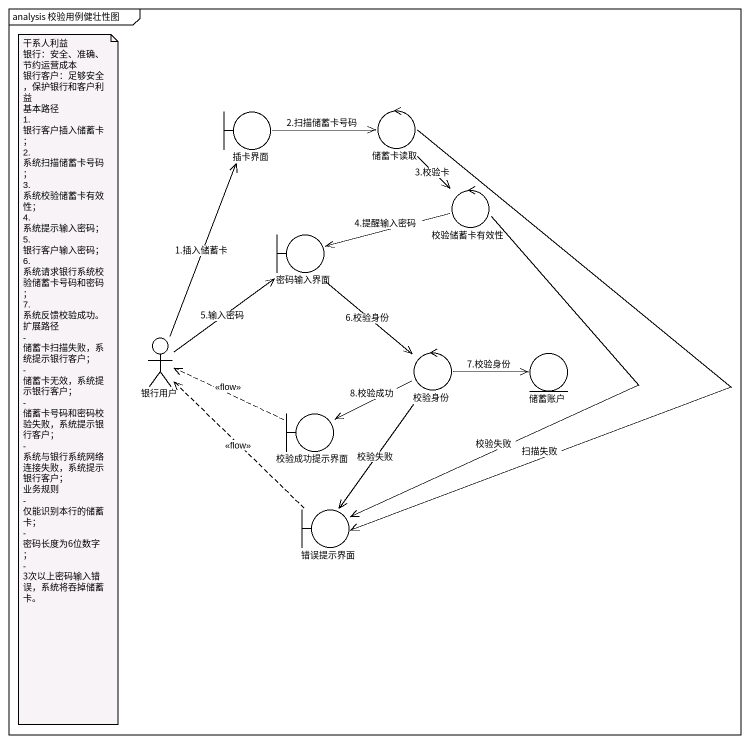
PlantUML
@startuml
mainframe analysis 校验用例健壮性图
boundary 插卡界面
control 储蓄卡读取
control 校验储蓄卡有效性
boundary 密码输入界面
actor 银行用户
control 校验身份
entity 储蓄账户
boundary 校验成功提示界面
boundary 错误提示界面
插卡界面 -right-> 储蓄卡读取 : 2.扫描储蓄卡号码
储蓄卡读取 --> 校验储蓄卡有效性 : 3.校验卡
储蓄卡读取 --> 错误提示界面 : 扫描失败
校验储蓄卡有效性 -left-> 密码输入界面 : 4.提醒输入密码
校验储蓄卡有效性 --> 错误提示界面 : 校验失败
密码输入界面 --> 校验身份 : 6.校验身份
银行用户 -up-> 插卡界面 : 1.插入储蓄卡
银行用户 -up-> 密码输入界面 : 5.输入密码
校验身份 -right-> 储蓄账户 : 7.校验身份
校验身份 -left-> 校验成功提示界面 : 8.校验成功
校验身份 --> 错误提示界面 : 校验失败
校验成功提示界面 .left.> 银行用户 : <<flow>>
错误提示界面 .up.> 银行用户 : <<flow>>
note as N1
  干系人利益
  银行：安全、准确、节约运营成本
  银行客户：足够安全，保护银行和客户利益
  基本路径
  1. 银行客户插入储蓄卡；
  2. 系统扫描储蓄卡号码；
  3. 系统校验储蓄卡有效性；
  4. 系统提示输入密码；
  5. 银行客户输入密码；
  6. 系统请求银行系统校验储蓄卡号码和密码；
  7. 系统反馈校验成功。
  扩展路径
  - 储蓄卡扫描失败，系统提示银行客户；
  - 储蓄卡无效，系统提示银行客户；
  - 储蓄卡号码和密码校验失败，系统提示银行客户；
  - 系统与银行系统网络连接失败，系统提示银行客户；
  业务规则
  - 仅能识别本行的储蓄卡；
  - 密码长度为6位数字；
  - 3次以上密码输入错误，系统将吞掉储蓄卡。
end note
@enduml
